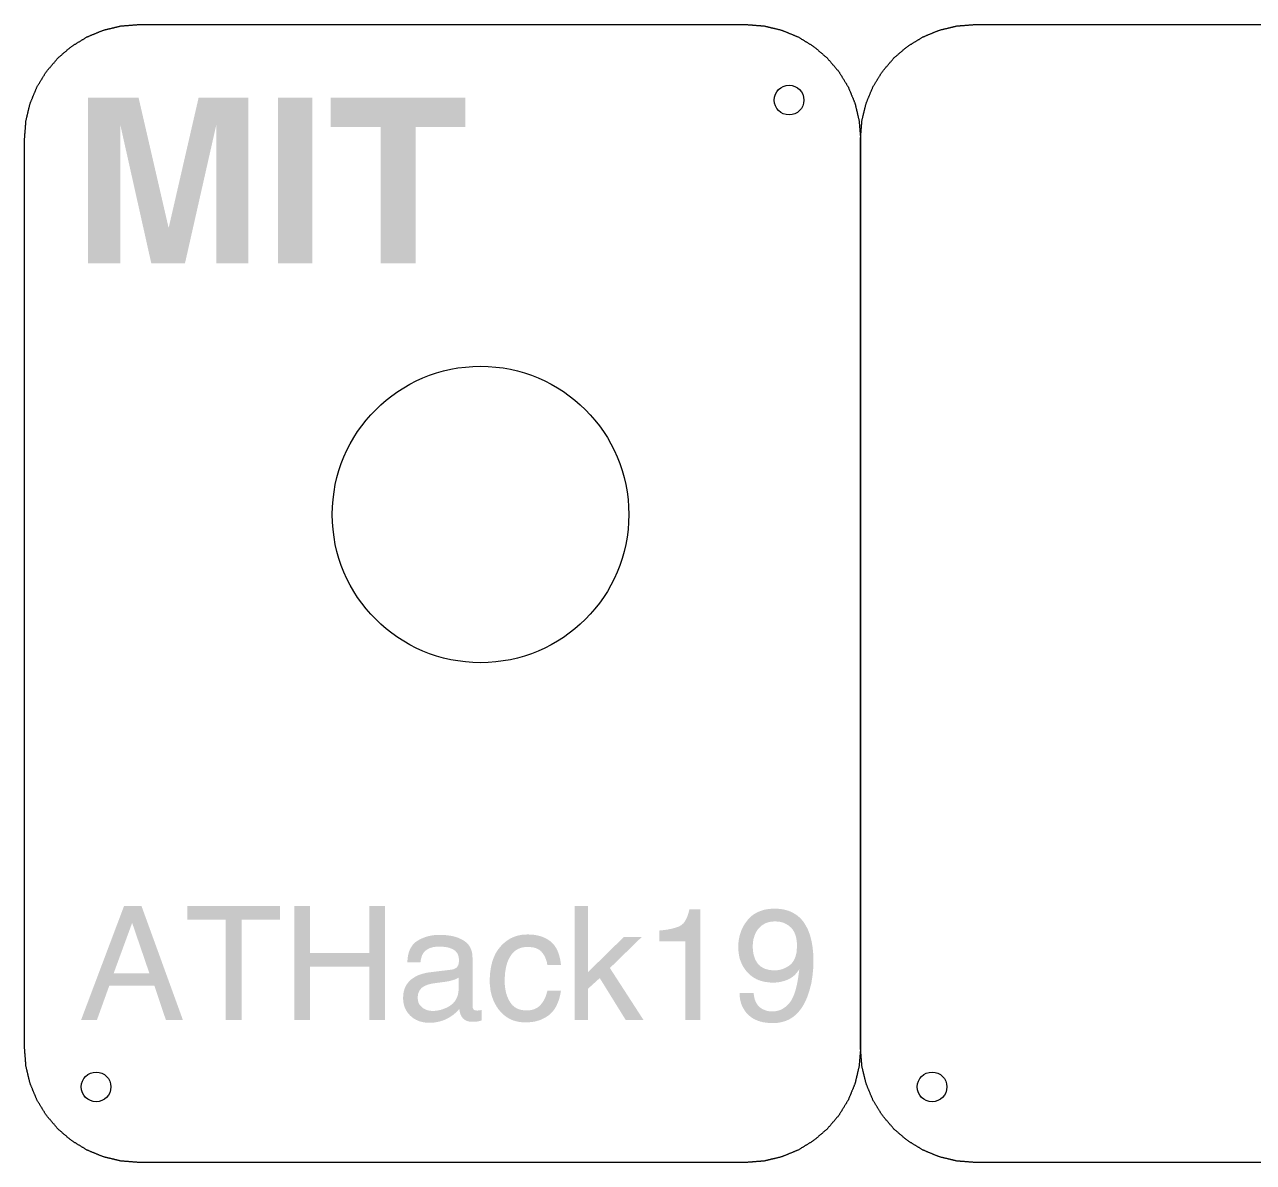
# Model space of a CAD drawing. Header units: millimetres. Extents: x 137 to 357, y -51 to 100.
# Drawn here: x 136.8 to 244.5, y 0 to 99.8 of the extents above; entities that cross this region are included whole.
import ezdxf

# ---------------------------------------------------------------- set-up
doc = ezdxf.new("R2010")
doc.units = ezdxf.units.MM
doc.header["$MEASUREMENT"] = 0
doc.layers.add('Cut', color=178, linetype='Continuous', true_color=0x000000)
doc.layers.add('Mark', color=1, linetype='Continuous', true_color=0xfb0207)

msp = doc.modelspace()

# ---------------------------------------------------------------- hatches: boundary and pattern name
at = {"layer": 'Mark', "extrusion": (0, 0, -1)}
for points in [[(-152.02, 93.4), (-156.39, 93.4), (-156.39, 78.85), (-153.56, 78.85), (-153.56, 88.69), (-153.57, 89.88), (-153.58, 91.06), (-150.82, 78.85), (-147.87, 78.85), (-145.14, 91.06), (-145.15, 89.88), (-145.16, 88.69), (-145.16, 78.85), (-142.32, 78.85), (-142.32, 93.4), (-146.75, 93.4), (-149.39, 81.96)], [(-162, 78.85), (-158.98, 78.85), (-158.98, 93.4), (-162, 93.4)], [(-175.4, 93.4), (-175.4, 90.82), (-171.05, 90.82), (-171.05, 78.85), (-167.99, 78.85), (-167.99, 90.82), (-163.61, 90.82), (-163.61, 93.4)]]:
    msp.add_hatch(color=256, dxfattribs=at).paths.add_polyline_path(points, flags=0)
at = {"layer": 'Mark'}
h = msp.add_hatch(color=256, dxfattribs=at)
h.paths.add_polyline_path([(145.48, 22.49), (141.71, 12.49), (143.1, 12.49), (144.18, 15.49), (148.14, 15.49), (149.15, 12.49), (150.64, 12.49), (147.01, 22.49)], flags=0)
h.paths.add_polyline_path([(147.7, 16.59), (146.19, 21.01), (144.57, 16.59)], flags=0)
for points in [[(159.15, 22.49), (151.03, 22.49), (151.03, 21.3), (154.4, 21.3), (154.4, 12.49), (155.78, 12.49), (155.78, 21.3), (159.15, 21.3)], [(160.42, 22.49), (160.42, 12.49), (161.79, 12.49), (161.79, 17.17), (166.99, 17.17), (166.99, 12.49), (168.36, 12.49), (168.36, 22.49), (166.99, 22.49), (166.99, 18.36), (161.79, 18.36), (161.79, 22.49)], [(184.99, 22.49), (184.99, 12.49), (186.16, 12.49), (186.16, 15.23), (187.19, 16.17), (189.47, 12.49), (191.03, 12.49), (188.08, 17.05), (190.88, 19.78), (189.31, 19.78), (186.16, 16.69), (186.16, 22.49)], [(192.42, 19.4), (194.71, 19.4), (194.71, 12.49), (196.02, 12.49), (196.02, 22.2), (195.06, 22.2), (195.02, 22.06), (194.99, 21.93), (194.95, 21.81), (194.91, 21.69), (194.89, 21.63), (194.87, 21.58), (194.85, 21.52), (194.82, 21.47), (194.8, 21.42), (194.78, 21.37), (194.75, 21.32), (194.73, 21.28), (194.71, 21.23), (194.68, 21.19), (194.65, 21.15), (194.63, 21.11), (194.6, 21.07), (194.57, 21.04), (194.55, 21), (194.52, 20.97), (194.49, 20.94), (194.47, 20.93), (194.46, 20.91), (194.44, 20.9), (194.43, 20.88), (194.41, 20.87), (194.4, 20.86), (194.38, 20.84), (194.37, 20.83), (194.35, 20.82), (194.34, 20.81), (194.32, 20.8), (194.3, 20.79), (194.29, 20.78), (194.27, 20.77), (194.24, 20.75), (194.2, 20.73), (194.17, 20.71), (194.13, 20.69), (194.09, 20.68), (194.05, 20.66), (194, 20.64), (193.96, 20.63), (193.87, 20.6), (193.77, 20.57), (193.66, 20.54), (193.55, 20.51), (193.43, 20.48), (193.3, 20.46), (193.17, 20.43), (193.03, 20.41), (192.74, 20.37), (192.42, 20.34)], [(180.86, 20), (180.77, 19.99), (180.68, 19.99), (180.59, 19.99), (180.5, 19.98), (180.42, 19.97), (180.33, 19.96), (180.25, 19.94), (180.17, 19.93), (180.08, 19.91), (180, 19.89), (179.92, 19.87), (179.84, 19.84), (179.77, 19.82), (179.69, 19.79), (179.61, 19.76), (179.54, 19.73), (179.47, 19.69), (179.39, 19.66), (179.32, 19.62), (179.25, 19.58), (179.18, 19.53), (179.11, 19.49), (179.04, 19.44), (178.98, 19.39), (178.91, 19.34), (178.85, 19.29), (178.78, 19.23), (178.72, 19.18), (178.66, 19.12), (178.6, 19.06), (178.54, 18.99), (178.48, 18.93), (178.42, 18.86), (178.37, 18.79), (178.31, 18.72), (178.26, 18.65), (178.21, 18.57), (178.16, 18.5), (178.12, 18.42), (178.07, 18.34), (178.03, 18.26), (177.99, 18.18), (177.95, 18.09), (177.91, 18.01), (177.88, 17.92), (177.84, 17.83), (177.81, 17.74), (177.78, 17.64), (177.75, 17.55), (177.73, 17.45), (177.7, 17.36), (177.68, 17.26), (177.66, 17.16), (177.64, 17.05), (177.62, 16.95), (177.61, 16.84), (177.59, 16.74), (177.58, 16.63), (177.56, 16.4), (177.55, 16.17), (177.55, 15.94), (177.55, 15.74), (177.55, 15.65), (177.56, 15.55), (177.57, 15.46), (177.58, 15.37), (177.59, 15.28), (177.6, 15.19), (177.61, 15.1), (177.63, 15.01), (177.65, 14.92), (177.67, 14.84), (177.69, 14.75), (177.71, 14.67), (177.73, 14.58), (177.76, 14.5), (177.79, 14.42), (177.82, 14.34), (177.85, 14.26), (177.88, 14.18), (177.91, 14.11), (177.95, 14.03), (177.99, 13.96), (178.03, 13.88), (178.07, 13.81), (178.11, 13.74), (178.15, 13.67), (178.2, 13.6), (178.25, 13.53), (178.29, 13.46), (178.35, 13.39), (178.4, 13.33), (178.45, 13.26), (178.51, 13.2), (178.56, 13.14), (178.62, 13.08), (178.68, 13.03), (178.74, 12.97), (178.8, 12.92), (178.86, 12.87), (178.92, 12.82), (178.99, 12.78), (179.05, 12.73), (179.12, 12.69), (179.18, 12.65), (179.25, 12.61), (179.32, 12.58), (179.39, 12.54), (179.47, 12.51), (179.54, 12.48), (179.61, 12.45), (179.69, 12.43), (179.76, 12.41), (179.84, 12.38), (179.92, 12.37), (180, 12.35), (180.08, 12.33), (180.16, 12.32), (180.25, 12.31), (180.33, 12.3), (180.42, 12.29), (180.5, 12.29), (180.59, 12.28), (180.68, 12.28), (180.84, 12.29), (180.91, 12.29), (180.99, 12.29), (181.06, 12.3), (181.14, 12.31), (181.21, 12.31), (181.29, 12.32), (181.36, 12.34), (181.43, 12.35), (181.5, 12.36), (181.57, 12.38), (181.64, 12.39), (181.7, 12.41), (181.77, 12.43), (181.84, 12.45), (181.9, 12.47), (181.97, 12.49), (182.03, 12.52), (182.09, 12.54), (182.15, 12.57), (182.21, 12.6), (182.27, 12.63), (182.33, 12.66), (182.39, 12.69), (182.45, 12.73), (182.5, 12.76), (182.56, 12.8), (182.61, 12.83), (182.66, 12.87), (182.72, 12.91), (182.77, 12.95), (182.82, 13), (182.87, 13.04), (182.92, 13.09), (182.96, 13.13), (183.01, 13.18), (183.05, 13.23), (183.1, 13.28), (183.14, 13.34), (183.18, 13.39), (183.22, 13.45), (183.26, 13.51), (183.29, 13.57), (183.33, 13.63), (183.37, 13.69), (183.4, 13.75), (183.43, 13.82), (183.46, 13.89), (183.49, 13.95), (183.52, 14.02), (183.55, 14.1), (183.58, 14.17), (183.6, 14.24), (183.63, 14.32), (183.65, 14.4), (183.67, 14.48), (183.69, 14.56), (183.71, 14.64), (183.73, 14.72), (183.76, 14.9), (183.79, 15.07), (182.6, 15.07), (182.58, 14.97), (182.55, 14.88), (182.52, 14.78), (182.5, 14.69), (182.46, 14.6), (182.43, 14.51), (182.4, 14.43), (182.36, 14.35), (182.34, 14.31), (182.32, 14.27), (182.3, 14.23), (182.28, 14.2), (182.26, 14.16), (182.23, 14.12), (182.21, 14.09), (182.19, 14.05), (182.16, 14.02), (182.14, 13.98), (182.11, 13.95), (182.09, 13.92), (182.06, 13.89), (182.04, 13.86), (182.01, 13.83), (181.98, 13.8), (181.95, 13.77), (181.92, 13.74), (181.9, 13.71), (181.87, 13.69), (181.83, 13.66), (181.8, 13.64), (181.77, 13.62), (181.74, 13.59), (181.71, 13.57), (181.67, 13.55), (181.64, 13.53), (181.6, 13.51), (181.57, 13.5), (181.53, 13.48), (181.49, 13.46), (181.46, 13.45), (181.42, 13.43), (181.38, 13.42), (181.34, 13.41), (181.3, 13.4), (181.26, 13.39), (181.22, 13.38), (181.18, 13.37), (181.13, 13.36), (181.09, 13.35), (181.05, 13.35), (181, 13.34), (180.96, 13.34), (180.91, 13.33), (180.87, 13.33), (180.82, 13.33), (180.77, 13.33), (180.71, 13.33), (180.65, 13.33), (180.59, 13.34), (180.53, 13.34), (180.48, 13.35), (180.42, 13.36), (180.36, 13.37), (180.31, 13.38), (180.26, 13.39), (180.2, 13.4), (180.15, 13.42), (180.1, 13.44), (180.05, 13.45), (180.01, 13.47), (179.96, 13.5), (179.91, 13.52), (179.87, 13.54), (179.85, 13.55), (179.82, 13.57), (179.8, 13.58), (179.78, 13.59), (179.76, 13.61), (179.74, 13.62), (179.72, 13.64), (179.7, 13.65), (179.68, 13.67), (179.66, 13.68), (179.64, 13.7), (179.62, 13.72), (179.58, 13.75), (179.54, 13.79), (179.51, 13.83), (179.47, 13.86), (179.44, 13.9), (179.41, 13.95), (179.38, 13.99), (179.35, 14.03), (179.32, 14.08), (179.29, 14.13), (179.26, 14.17), (179.23, 14.22), (179.21, 14.27), (179.18, 14.32), (179.16, 14.37), (179.14, 14.42), (179.11, 14.48), (179.09, 14.53), (179.07, 14.58), (179.05, 14.64), (179.03, 14.69), (179.02, 14.75), (179, 14.8), (178.98, 14.86), (178.97, 14.92), (178.94, 15.03), (178.92, 15.15), (178.9, 15.27), (178.88, 15.4), (178.87, 15.53), (178.86, 15.66), (178.86, 15.79), (178.85, 15.92), (178.86, 16.06), (178.86, 16.19), (178.87, 16.32), (178.87, 16.45), (178.89, 16.57), (178.9, 16.69), (178.92, 16.81), (178.94, 16.93), (178.96, 17.04), (178.98, 17.15), (179.01, 17.26), (179.04, 17.36), (179.07, 17.47), (179.1, 17.56), (179.14, 17.66), (179.18, 17.76), (179.21, 17.83), (179.25, 17.89), (179.28, 17.96), (179.32, 18.02), (179.35, 18.09), (179.39, 18.14), (179.43, 18.2), (179.47, 18.26), (179.5, 18.28), (179.52, 18.31), (179.54, 18.33), (179.56, 18.36), (179.58, 18.38), (179.61, 18.41), (179.63, 18.43), (179.65, 18.45), (179.68, 18.47), (179.7, 18.5), (179.72, 18.52), (179.75, 18.54), (179.77, 18.56), (179.8, 18.58), (179.83, 18.6), (179.85, 18.61), (179.88, 18.63), (179.9, 18.65), (179.93, 18.66), (179.96, 18.68), (179.99, 18.7), (180.01, 18.71), (180.04, 18.72), (180.07, 18.74), (180.1, 18.75), (180.13, 18.76), (180.16, 18.78), (180.19, 18.79), (180.22, 18.8), (180.25, 18.81), (180.28, 18.82), (180.31, 18.83), (180.34, 18.84), (180.37, 18.84), (180.41, 18.85), (180.44, 18.86), (180.47, 18.87), (180.51, 18.87), (180.54, 18.88), (180.57, 18.88), (180.64, 18.89), (180.71, 18.89), (180.78, 18.9), (180.86, 18.9), (180.96, 18.9), (181.01, 18.9), (181.06, 18.89), (181.11, 18.89), (181.16, 18.88), (181.21, 18.88), (181.25, 18.87), (181.3, 18.86), (181.35, 18.86), (181.39, 18.85), (181.43, 18.84), (181.47, 18.83), (181.52, 18.81), (181.56, 18.8), (181.6, 18.79), (181.63, 18.77), (181.67, 18.76), (181.71, 18.74), (181.74, 18.73), (181.78, 18.71), (181.81, 18.69), (181.85, 18.67), (181.88, 18.65), (181.91, 18.63), (181.94, 18.6), (181.97, 18.58), (182, 18.56), (182.02, 18.53), (182.05, 18.51), (182.08, 18.48), (182.1, 18.45), (182.12, 18.43), (182.15, 18.4), (182.17, 18.37), (182.19, 18.34), (182.22, 18.31), (182.24, 18.28), (182.26, 18.25), (182.28, 18.22), (182.3, 18.18), (182.32, 18.15), (182.33, 18.12), (182.35, 18.09), (182.37, 18.05), (182.39, 18.02), (182.4, 17.99), (182.42, 17.95), (182.43, 17.92), (182.45, 17.88), (182.48, 17.81), (182.5, 17.73), (182.53, 17.66), (182.55, 17.58), (182.57, 17.5), (182.58, 17.42), (182.6, 17.33), (183.79, 17.33), (183.77, 17.51), (183.74, 17.69), (183.73, 17.77), (183.71, 17.85), (183.69, 17.93), (183.67, 18.01), (183.65, 18.09), (183.63, 18.16), (183.61, 18.24), (183.59, 18.31), (183.56, 18.38), (183.53, 18.45), (183.51, 18.52), (183.48, 18.58), (183.45, 18.64), (183.42, 18.71), (183.39, 18.77), (183.35, 18.83), (183.32, 18.88), (183.28, 18.94), (183.25, 18.99), (183.21, 19.04), (183.17, 19.09), (183.13, 19.14), (183.09, 19.19), (183.04, 19.23), (183, 19.28), (182.95, 19.32), (182.91, 19.36), (182.86, 19.4), (182.81, 19.43), (182.76, 19.47), (182.71, 19.5), (182.66, 19.54), (182.61, 19.57), (182.55, 19.6), (182.5, 19.63), (182.44, 19.66), (182.39, 19.69), (182.33, 19.71), (182.27, 19.74), (182.22, 19.76), (182.16, 19.78), (182.1, 19.81), (182.03, 19.83), (181.97, 19.85), (181.91, 19.86), (181.85, 19.88), (181.78, 19.9), (181.71, 19.91), (181.65, 19.92), (181.58, 19.94), (181.51, 19.95), (181.44, 19.96), (181.37, 19.97), (181.3, 19.97), (181.16, 19.99), (181.01, 19.99)]]:
    msp.add_hatch(color=256, dxfattribs=at).paths.add_polyline_path(points, flags=0)
h = msp.add_hatch(color=256, dxfattribs=at)
h.paths.add_polyline_path([(200.69, 14.85), (199.45, 14.85), (199.45, 14.78), (199.46, 14.71), (199.46, 14.64), (199.46, 14.57), (199.47, 14.51), (199.48, 14.44), (199.49, 14.37), (199.5, 14.31), (199.51, 14.24), (199.53, 14.18), (199.54, 14.12), (199.56, 14.05), (199.58, 13.99), (199.59, 13.93), (199.62, 13.87), (199.64, 13.81), (199.66, 13.76), (199.69, 13.7), (199.71, 13.64), (199.74, 13.59), (199.77, 13.53), (199.8, 13.48), (199.84, 13.42), (199.87, 13.37), (199.91, 13.32), (199.94, 13.26), (199.98, 13.21), (200.02, 13.16), (200.06, 13.11), (200.1, 13.07), (200.15, 13.02), (200.19, 12.97), (200.24, 12.92), (200.29, 12.88), (200.34, 12.84), (200.39, 12.79), (200.44, 12.75), (200.5, 12.72), (200.55, 12.68), (200.61, 12.64), (200.67, 12.61), (200.73, 12.58), (200.79, 12.54), (200.85, 12.51), (200.91, 12.49), (200.98, 12.46), (201.04, 12.43), (201.11, 12.41), (201.18, 12.39), (201.25, 12.36), (201.32, 12.34), (201.39, 12.33), (201.46, 12.31), (201.54, 12.29), (201.62, 12.28), (201.69, 12.27), (201.77, 12.26), (201.85, 12.25), (201.94, 12.24), (202.02, 12.23), (202.1, 12.23), (202.19, 12.22), (202.37, 12.22), (202.5, 12.22), (202.56, 12.23), (202.63, 12.23), (202.69, 12.24), (202.76, 12.24), (202.82, 12.25), (202.88, 12.26), (202.94, 12.27), (203, 12.28), (203.06, 12.29), (203.12, 12.3), (203.18, 12.32), (203.24, 12.33), (203.3, 12.35), (203.35, 12.37), (203.41, 12.38), (203.47, 12.4), (203.52, 12.42), (203.58, 12.45), (203.63, 12.47), (203.68, 12.49), (203.74, 12.52), (203.79, 12.54), (203.84, 12.57), (203.89, 12.6), (203.94, 12.63), (203.99, 12.66), (204.04, 12.69), (204.09, 12.73), (204.14, 12.76), (204.19, 12.8), (204.23, 12.83), (204.28, 12.87), (204.33, 12.91), (204.37, 12.95), (204.42, 12.99), (204.46, 13.03), (204.5, 13.08), (204.55, 13.12), (204.59, 13.17), (204.63, 13.21), (204.67, 13.26), (204.71, 13.31), (204.75, 13.36), (204.79, 13.41), (204.83, 13.46), (204.87, 13.52), (204.94, 13.63), (205.01, 13.74), (205.08, 13.86), (205.15, 13.98), (205.21, 14.11), (205.27, 14.24), (205.33, 14.38), (205.39, 14.52), (205.45, 14.7), (205.51, 14.87), (205.57, 15.05), (205.62, 15.24), (205.67, 15.43), (205.72, 15.62), (205.76, 15.81), (205.79, 16.01), (205.82, 16.21), (205.85, 16.41), (205.87, 16.62), (205.89, 16.82), (205.91, 17.04), (205.92, 17.25), (205.92, 17.47), (205.93, 17.69), (205.92, 17.89), (205.92, 18.08), (205.91, 18.27), (205.9, 18.45), (205.88, 18.63), (205.86, 18.81), (205.84, 18.98), (205.81, 19.15), (205.78, 19.31), (205.75, 19.47), (205.71, 19.62), (205.67, 19.77), (205.63, 19.92), (205.58, 20.06), (205.53, 20.2), (205.48, 20.34), (205.43, 20.45), (205.37, 20.57), (205.31, 20.68), (205.25, 20.79), (205.19, 20.89), (205.16, 20.94), (205.13, 20.99), (205.09, 21.04), (205.06, 21.08), (205.03, 21.13), (204.99, 21.18), (204.95, 21.22), (204.92, 21.26), (204.88, 21.31), (204.84, 21.35), (204.8, 21.39), (204.76, 21.43), (204.72, 21.47), (204.68, 21.51), (204.64, 21.54), (204.6, 21.58), (204.56, 21.61), (204.52, 21.65), (204.47, 21.68), (204.43, 21.71), (204.38, 21.74), (204.34, 21.78), (204.29, 21.8), (204.24, 21.83), (204.2, 21.86), (204.15, 21.89), (204.1, 21.91), (204.05, 21.94), (204, 21.96), (203.95, 21.99), (203.9, 22.01), (203.85, 22.03), (203.79, 22.05), (203.74, 22.07), (203.69, 22.09), (203.63, 22.1), (203.58, 22.12), (203.52, 22.14), (203.46, 22.15), (203.41, 22.16), (203.35, 22.18), (203.29, 22.19), (203.17, 22.21), (203.05, 22.23), (202.92, 22.24), (202.8, 22.25), (202.67, 22.25), (202.54, 22.26), (202.44, 22.25), (202.34, 22.25), (202.25, 22.25), (202.15, 22.24), (202.06, 22.23), (201.97, 22.22), (201.88, 22.21), (201.8, 22.19), (201.71, 22.18), (201.62, 22.16), (201.54, 22.14), (201.46, 22.11), (201.38, 22.09), (201.3, 22.06), (201.22, 22.03), (201.15, 22), (201.08, 21.97), (201, 21.94), (200.93, 21.9), (200.86, 21.86), (200.8, 21.82), (200.73, 21.78), (200.66, 21.73), (200.6, 21.69), (200.54, 21.64), (200.48, 21.59), (200.42, 21.54), (200.36, 21.48), (200.31, 21.43), (200.25, 21.37), (200.2, 21.31), (200.15, 21.25), (200.1, 21.18), (200.05, 21.12), (200, 21.06), (199.96, 20.99), (199.91, 20.93), (199.87, 20.86), (199.83, 20.79), (199.79, 20.72), (199.76, 20.66), (199.72, 20.59), (199.69, 20.52), (199.65, 20.45), (199.62, 20.38), (199.59, 20.3), (199.57, 20.23), (199.54, 20.16), (199.52, 20.09), (199.49, 20.01), (199.47, 19.94), (199.45, 19.86), (199.43, 19.79), (199.42, 19.71), (199.4, 19.63), (199.39, 19.56), (199.38, 19.48), (199.37, 19.4), (199.36, 19.32), (199.35, 19.24), (199.34, 19.16), (199.34, 19.08), (199.34, 19), (199.34, 18.91), (199.34, 18.83), (199.34, 18.74), (199.34, 18.66), (199.35, 18.58), (199.36, 18.49), (199.37, 18.41), (199.38, 18.33), (199.39, 18.25), (199.4, 18.18), (199.42, 18.1), (199.43, 18.02), (199.45, 17.95), (199.47, 17.87), (199.49, 17.8), (199.52, 17.73), (199.54, 17.66), (199.57, 17.59), (199.6, 17.52), (199.63, 17.45), (199.66, 17.38), (199.69, 17.32), (199.72, 17.25), (199.76, 17.19), (199.8, 17.12), (199.84, 17.06), (199.88, 17), (199.92, 16.94), (199.97, 16.88), (200.01, 16.82), (200.06, 16.76), (200.11, 16.71), (200.16, 16.65), (200.21, 16.6), (200.26, 16.55), (200.32, 16.5), (200.37, 16.45), (200.43, 16.4), (200.49, 16.35), (200.54, 16.31), (200.6, 16.27), (200.67, 16.23), (200.73, 16.19), (200.79, 16.15), (200.86, 16.12), (200.92, 16.08), (200.99, 16.05), (201.06, 16.02), (201.12, 15.99), (201.2, 15.97), (201.27, 15.94), (201.34, 15.92), (201.41, 15.9), (201.49, 15.88), (201.56, 15.86), (201.64, 15.84), (201.72, 15.83), (201.8, 15.82), (201.88, 15.81), (201.96, 15.8), (202.04, 15.79), (202.13, 15.78), (202.21, 15.78), (202.3, 15.78), (202.39, 15.77), (202.47, 15.78), (202.56, 15.78), (202.64, 15.78), (202.73, 15.79), (202.81, 15.8), (202.89, 15.81), (202.98, 15.82), (203.06, 15.84), (203.14, 15.86), (203.22, 15.88), (203.3, 15.9), (203.38, 15.92), (203.45, 15.95), (203.53, 15.98), (203.61, 16), (203.68, 16.04), (203.72, 16.05), (203.76, 16.07), (203.79, 16.09), (203.83, 16.11), (203.87, 16.13), (203.9, 16.15), (203.94, 16.17), (203.97, 16.19), (204.01, 16.21), (204.04, 16.24), (204.07, 16.26), (204.11, 16.29), (204.14, 16.31), (204.17, 16.34), (204.21, 16.37), (204.24, 16.39), (204.27, 16.42), (204.3, 16.45), (204.33, 16.48), (204.36, 16.51), (204.39, 16.55), (204.42, 16.58), (204.45, 16.61), (204.48, 16.65), (204.53, 16.72), (204.59, 16.79), (204.64, 16.87), (204.69, 16.95), (204.62, 16.41), (204.58, 16.16), (204.54, 15.92), (204.5, 15.69), (204.45, 15.48), (204.4, 15.27), (204.35, 15.08), (204.29, 14.9), (204.26, 14.82), (204.23, 14.73), (204.2, 14.66), (204.17, 14.58), (204.14, 14.51), (204.1, 14.43), (204.07, 14.37), (204.04, 14.3), (204, 14.24), (203.97, 14.18), (203.93, 14.12), (203.91, 14.1), (203.89, 14.07), (203.87, 14.05), (203.85, 14.02), (203.84, 14), (203.82, 13.97), (203.78, 13.93), (203.74, 13.89), (203.7, 13.84), (203.66, 13.8), (203.62, 13.76), (203.57, 13.73), (203.53, 13.69), (203.49, 13.65), (203.45, 13.62), (203.4, 13.59), (203.36, 13.56), (203.32, 13.53), (203.27, 13.5), (203.22, 13.47), (203.18, 13.45), (203.13, 13.43), (203.09, 13.4), (203.04, 13.38), (202.99, 13.36), (202.94, 13.35), (202.89, 13.33), (202.84, 13.31), (202.79, 13.3), (202.74, 13.29), (202.69, 13.28), (202.64, 13.27), (202.59, 13.26), (202.53, 13.25), (202.48, 13.25), (202.43, 13.25), (202.37, 13.24), (202.32, 13.24), (202.26, 13.24), (202.2, 13.25), (202.15, 13.25), (202.09, 13.26), (202.03, 13.26), (201.98, 13.27), (201.93, 13.28), (201.87, 13.29), (201.82, 13.31), (201.77, 13.32), (201.72, 13.34), (201.67, 13.36), (201.62, 13.38), (201.57, 13.4), (201.52, 13.42), (201.47, 13.45), (201.43, 13.47), (201.39, 13.5), (201.34, 13.52), (201.32, 13.54), (201.3, 13.55), (201.28, 13.57), (201.26, 13.58), (201.24, 13.6), (201.23, 13.61), (201.21, 13.63), (201.19, 13.65), (201.17, 13.66), (201.15, 13.68), (201.14, 13.7), (201.12, 13.71), (201.1, 13.73), (201.09, 13.75), (201.07, 13.77), (201.05, 13.79), (201.04, 13.81), (201.02, 13.83), (201.01, 13.85), (200.99, 13.87), (200.98, 13.89), (200.97, 13.91), (200.95, 13.93), (200.94, 13.95), (200.93, 13.97), (200.91, 13.99), (200.89, 14.04), (200.87, 14.08), (200.85, 14.13), (200.83, 14.18), (200.81, 14.23), (200.79, 14.28), (200.78, 14.33), (200.76, 14.38), (200.75, 14.44), (200.74, 14.49), (200.73, 14.55), (200.72, 14.61), (200.71, 14.66), (200.7, 14.72), (200.7, 14.79)], flags=0)
h.paths.add_polyline_path([(202.55, 16.85), (202.6, 16.85), (202.64, 16.85), (202.69, 16.85), (202.73, 16.86), (202.77, 16.86), (202.82, 16.87), (202.86, 16.87), (202.91, 16.88), (202.95, 16.89), (202.99, 16.9), (203.04, 16.91), (203.08, 16.92), (203.12, 16.93), (203.16, 16.94), (203.21, 16.96), (203.25, 16.97), (203.29, 16.99), (203.33, 17), (203.37, 17.02), (203.41, 17.04), (203.45, 17.06), (203.49, 17.08), (203.53, 17.1), (203.57, 17.12), (203.61, 17.14), (203.65, 17.17), (203.69, 17.19), (203.73, 17.22), (203.77, 17.24), (203.81, 17.27), (203.84, 17.3), (203.88, 17.33), (203.9, 17.35), (203.92, 17.36), (203.94, 17.38), (203.95, 17.39), (203.97, 17.41), (203.99, 17.43), (204.01, 17.44), (204.02, 17.46), (204.04, 17.48), (204.05, 17.5), (204.07, 17.52), (204.09, 17.54), (204.1, 17.55), (204.12, 17.57), (204.13, 17.59), (204.14, 17.61), (204.16, 17.64), (204.17, 17.66), (204.2, 17.7), (204.22, 17.74), (204.25, 17.79), (204.27, 17.84), (204.29, 17.89), (204.31, 17.94), (204.33, 17.99), (204.35, 18.04), (204.37, 18.1), (204.38, 18.15), (204.4, 18.21), (204.41, 18.27), (204.42, 18.33), (204.44, 18.39), (204.45, 18.45), (204.45, 18.52), (204.46, 18.58), (204.47, 18.65), (204.47, 18.72), (204.48, 18.79), (204.48, 18.86), (204.48, 19.01), (204.48, 19.14), (204.48, 19.27), (204.47, 19.33), (204.46, 19.39), (204.46, 19.45), (204.45, 19.51), (204.44, 19.57), (204.43, 19.63), (204.42, 19.68), (204.41, 19.74), (204.39, 19.79), (204.38, 19.84), (204.36, 19.9), (204.35, 19.95), (204.33, 20), (204.31, 20.04), (204.29, 20.09), (204.27, 20.14), (204.25, 20.18), (204.23, 20.23), (204.2, 20.27), (204.18, 20.31), (204.15, 20.35), (204.13, 20.39), (204.1, 20.43), (204.07, 20.47), (204.04, 20.51), (204.01, 20.54), (203.98, 20.58), (203.94, 20.61), (203.91, 20.64), (203.87, 20.68), (203.84, 20.71), (203.8, 20.73), (203.77, 20.76), (203.73, 20.79), (203.69, 20.82), (203.65, 20.84), (203.61, 20.87), (203.58, 20.89), (203.54, 20.91), (203.49, 20.93), (203.45, 20.95), (203.41, 20.97), (203.37, 20.99), (203.33, 21.01), (203.28, 21.02), (203.24, 21.04), (203.2, 21.05), (203.15, 21.06), (203.1, 21.08), (203.06, 21.09), (203.01, 21.1), (202.96, 21.11), (202.92, 21.11), (202.87, 21.12), (202.82, 21.13), (202.77, 21.13), (202.72, 21.13), (202.67, 21.14), (202.62, 21.14), (202.56, 21.14), (202.51, 21.14), (202.45, 21.14), (202.4, 21.13), (202.34, 21.13), (202.29, 21.12), (202.24, 21.12), (202.19, 21.11), (202.14, 21.1), (202.09, 21.09), (202.04, 21.08), (201.99, 21.07), (201.94, 21.05), (201.89, 21.04), (201.85, 21.02), (201.8, 21.01), (201.76, 20.99), (201.71, 20.97), (201.67, 20.95), (201.63, 20.93), (201.59, 20.9), (201.54, 20.88), (201.5, 20.85), (201.46, 20.83), (201.42, 20.8), (201.39, 20.77), (201.35, 20.74), (201.31, 20.71), (201.28, 20.68), (201.24, 20.64), (201.21, 20.61), (201.17, 20.57), (201.14, 20.54), (201.11, 20.5), (201.07, 20.46), (201.04, 20.42), (201.01, 20.38), (200.99, 20.34), (200.96, 20.3), (200.93, 20.25), (200.91, 20.21), (200.88, 20.17), (200.86, 20.12), (200.84, 20.07), (200.82, 20.03), (200.8, 19.98), (200.78, 19.93), (200.76, 19.88), (200.74, 19.83), (200.73, 19.78), (200.71, 19.73), (200.7, 19.68), (200.68, 19.63), (200.67, 19.57), (200.66, 19.52), (200.65, 19.46), (200.64, 19.4), (200.64, 19.35), (200.63, 19.29), (200.62, 19.23), (200.62, 19.17), (200.61, 19.11), (200.61, 19.05), (200.61, 18.93), (200.61, 18.81), (200.62, 18.69), (200.63, 18.58), (200.63, 18.53), (200.64, 18.47), (200.65, 18.42), (200.66, 18.37), (200.66, 18.32), (200.68, 18.27), (200.69, 18.22), (200.7, 18.17), (200.71, 18.12), (200.73, 18.07), (200.74, 18.02), (200.76, 17.98), (200.77, 17.93), (200.79, 17.89), (200.81, 17.84), (200.83, 17.8), (200.85, 17.76), (200.87, 17.72), (200.89, 17.68), (200.92, 17.64), (200.94, 17.6), (200.96, 17.56), (200.99, 17.52), (201.02, 17.48), (201.04, 17.45), (201.07, 17.41), (201.1, 17.38), (201.13, 17.34), (201.16, 17.31), (201.2, 17.28), (201.23, 17.25), (201.27, 17.22), (201.3, 17.19), (201.34, 17.17), (201.38, 17.14), (201.42, 17.12), (201.46, 17.09), (201.5, 17.07), (201.54, 17.05), (201.58, 17.03), (201.63, 17.01), (201.67, 16.99), (201.72, 16.97), (201.77, 16.96), (201.82, 16.94), (201.87, 16.93), (201.92, 16.92), (201.97, 16.91), (202.02, 16.89), (202.08, 16.89), (202.13, 16.88), (202.19, 16.87), (202.25, 16.86), (202.31, 16.86), (202.36, 16.86), (202.43, 16.85), (202.49, 16.85)], flags=0)
h = msp.add_hatch(color=256, dxfattribs=at)
h.paths.add_polyline_path([(174.2, 16.91), (172.24, 16.67), (172.12, 16.65), (171.99, 16.63), (171.87, 16.6), (171.75, 16.57), (171.64, 16.54), (171.58, 16.53), (171.53, 16.51), (171.47, 16.49), (171.42, 16.47), (171.37, 16.45), (171.31, 16.43), (171.26, 16.41), (171.21, 16.39), (171.16, 16.36), (171.11, 16.34), (171.06, 16.31), (171.02, 16.29), (170.97, 16.26), (170.92, 16.23), (170.88, 16.2), (170.83, 16.17), (170.79, 16.14), (170.75, 16.11), (170.71, 16.08), (170.66, 16.05), (170.62, 16.01), (170.58, 15.98), (170.54, 15.94), (170.51, 15.91), (170.47, 15.87), (170.43, 15.83), (170.4, 15.79), (170.37, 15.75), (170.34, 15.71), (170.31, 15.67), (170.28, 15.63), (170.25, 15.59), (170.22, 15.54), (170.2, 15.5), (170.17, 15.45), (170.15, 15.4), (170.13, 15.36), (170.11, 15.31), (170.09, 15.26), (170.07, 15.21), (170.05, 15.16), (170.04, 15.1), (170.02, 15.05), (170.01, 15), (170, 14.94), (169.99, 14.89), (169.98, 14.83), (169.97, 14.77), (169.97, 14.71), (169.96, 14.65), (169.96, 14.59), (169.95, 14.53), (169.95, 14.47), (169.95, 14.41), (169.95, 14.35), (169.95, 14.29), (169.96, 14.24), (169.96, 14.18), (169.97, 14.12), (169.97, 14.07), (169.98, 14.02), (169.99, 13.96), (170, 13.91), (170.01, 13.86), (170.03, 13.81), (170.04, 13.76), (170.06, 13.71), (170.07, 13.66), (170.09, 13.61), (170.11, 13.56), (170.13, 13.51), (170.15, 13.46), (170.18, 13.42), (170.2, 13.37), (170.23, 13.32), (170.25, 13.28), (170.28, 13.24), (170.31, 13.19), (170.34, 13.15), (170.37, 13.11), (170.41, 13.06), (170.44, 13.02), (170.48, 12.98), (170.52, 12.94), (170.55, 12.9), (170.59, 12.86), (170.63, 12.83), (170.67, 12.79), (170.72, 12.75), (170.76, 12.72), (170.8, 12.69), (170.85, 12.66), (170.89, 12.62), (170.94, 12.59), (170.98, 12.57), (171.03, 12.54), (171.08, 12.51), (171.13, 12.49), (171.18, 12.47), (171.23, 12.44), (171.28, 12.42), (171.33, 12.4), (171.38, 12.38), (171.43, 12.37), (171.49, 12.35), (171.54, 12.34), (171.6, 12.32), (171.65, 12.31), (171.71, 12.3), (171.77, 12.29), (171.82, 12.28), (171.88, 12.27), (171.94, 12.26), (172, 12.26), (172.06, 12.25), (172.13, 12.25), (172.19, 12.25), (172.25, 12.25), (172.36, 12.25), (172.46, 12.25), (172.56, 12.26), (172.66, 12.27), (172.76, 12.28), (172.86, 12.3), (172.96, 12.32), (173.06, 12.34), (173.16, 12.36), (173.25, 12.39), (173.34, 12.42), (173.44, 12.45), (173.53, 12.49), (173.62, 12.52), (173.71, 12.57), (173.8, 12.61), (173.88, 12.65), (173.97, 12.7), (174.05, 12.75), (174.13, 12.8), (174.2, 12.85), (174.28, 12.9), (174.35, 12.95), (174.42, 13), (174.48, 13.06), (174.54, 13.11), (174.61, 13.17), (174.66, 13.22), (174.72, 13.28), (174.77, 13.34), (174.82, 13.4), (174.87, 13.46), (174.89, 13.35), (174.9, 13.3), (174.91, 13.25), (174.92, 13.21), (174.93, 13.16), (174.94, 13.12), (174.95, 13.07), (174.97, 13.03), (174.98, 12.99), (175, 12.95), (175.01, 12.92), (175.03, 12.88), (175.05, 12.85), (175.06, 12.83), (175.06, 12.82), (175.07, 12.8), (175.08, 12.79), (175.1, 12.76), (175.12, 12.73), (175.14, 12.71), (175.16, 12.68), (175.18, 12.66), (175.2, 12.63), (175.22, 12.61), (175.24, 12.6), (175.25, 12.59), (175.26, 12.58), (175.27, 12.57), (175.28, 12.56), (175.3, 12.55), (175.31, 12.54), (175.32, 12.53), (175.33, 12.52), (175.35, 12.51), (175.36, 12.5), (175.37, 12.5), (175.39, 12.49), (175.4, 12.48), (175.43, 12.46), (175.46, 12.45), (175.48, 12.44), (175.51, 12.42), (175.54, 12.41), (175.58, 12.4), (175.61, 12.39), (175.64, 12.38), (175.67, 12.37), (175.71, 12.37), (175.74, 12.36), (175.78, 12.35), (175.81, 12.35), (175.85, 12.34), (175.89, 12.34), (175.92, 12.34), (175.96, 12.34), (176, 12.34), (176.12, 12.34), (176.23, 12.34), (176.28, 12.34), (176.33, 12.35), (176.37, 12.35), (176.41, 12.36), (176.45, 12.36), (176.49, 12.37), (176.54, 12.38), (176.59, 12.39), (176.71, 12.42), (176.85, 12.46), (176.85, 13.36), (176.79, 13.36), (176.73, 13.35), (176.68, 13.34), (176.63, 13.33), (176.58, 13.33), (176.53, 13.33), (176.49, 13.32), (176.44, 13.32), (176.41, 13.32), (176.38, 13.33), (176.37, 13.33), (176.36, 13.33), (176.34, 13.33), (176.33, 13.33), (176.32, 13.33), (176.3, 13.34), (176.29, 13.34), (176.28, 13.34), (176.27, 13.34), (176.26, 13.35), (176.25, 13.35), (176.24, 13.35), (176.23, 13.36), (176.22, 13.36), (176.21, 13.36), (176.2, 13.37), (176.19, 13.37), (176.19, 13.37), (176.18, 13.38), (176.18, 13.38), (176.18, 13.38), (176.17, 13.38), (176.17, 13.39), (176.16, 13.39), (176.16, 13.39), (176.16, 13.39), (176.15, 13.4), (176.15, 13.4), (176.15, 13.4), (176.14, 13.41), (176.14, 13.41), (176.14, 13.41), (176.13, 13.42), (176.13, 13.42), (176.13, 13.42), (176.12, 13.43), (176.12, 13.43), (176.12, 13.43), (176.12, 13.44), (176.11, 13.44), (176.11, 13.45), (176.1, 13.45), (176.1, 13.46), (176.1, 13.47), (176.09, 13.48), (176.09, 13.49), (176.08, 13.49), (176.08, 13.5), (176.08, 13.51), (176.07, 13.52), (176.07, 13.53), (176.07, 13.54), (176.06, 13.55), (176.06, 13.56), (176.06, 13.56), (176.06, 13.57), (176.05, 13.58), (176.05, 13.59), (176.05, 13.6), (176.05, 13.61), (176.04, 13.63), (176.04, 13.66), (176.04, 13.68), (176.04, 13.7), (176.04, 13.72), (176.04, 13.75), (176.04, 17.95), (176.03, 18.01), (176.03, 18.07), (176.03, 18.14), (176.02, 18.2), (176.02, 18.26), (176.01, 18.32), (176, 18.37), (175.99, 18.43), (175.97, 18.49), (175.96, 18.54), (175.94, 18.59), (175.92, 18.65), (175.9, 18.7), (175.88, 18.75), (175.86, 18.8), (175.84, 18.84), (175.82, 18.87), (175.81, 18.89), (175.8, 18.92), (175.78, 18.94), (175.77, 18.96), (175.75, 18.98), (175.74, 19.01), (175.72, 19.03), (175.71, 19.05), (175.69, 19.07), (175.68, 19.09), (175.66, 19.11), (175.62, 19.15), (175.59, 19.19), (175.55, 19.23), (175.51, 19.27), (175.47, 19.3), (175.43, 19.34), (175.38, 19.37), (175.34, 19.41), (175.29, 19.44), (175.24, 19.47), (175.19, 19.5), (175.14, 19.53), (175.08, 19.56), (175.03, 19.59), (174.98, 19.61), (174.92, 19.64), (174.86, 19.66), (174.81, 19.69), (174.75, 19.71), (174.69, 19.73), (174.63, 19.75), (174.57, 19.77), (174.51, 19.79), (174.44, 19.81), (174.38, 19.82), (174.31, 19.84), (174.18, 19.87), (174.05, 19.89), (173.91, 19.91), (173.76, 19.93), (173.61, 19.94), (173.46, 19.95), (173.31, 19.96), (173.15, 19.96), (173.01, 19.96), (172.88, 19.95), (172.74, 19.94), (172.61, 19.93), (172.48, 19.91), (172.35, 19.89), (172.29, 19.87), (172.23, 19.86), (172.17, 19.85), (172.11, 19.83), (172.05, 19.81), (171.99, 19.79), (171.93, 19.78), (171.87, 19.76), (171.81, 19.73), (171.75, 19.71), (171.69, 19.69), (171.64, 19.66), (171.58, 19.64), (171.52, 19.61), (171.47, 19.59), (171.41, 19.56), (171.36, 19.53), (171.31, 19.5), (171.25, 19.47), (171.2, 19.43), (171.17, 19.42), (171.15, 19.4), (171.12, 19.38), (171.1, 19.36), (171.07, 19.35), (171.05, 19.33), (171.02, 19.31), (171, 19.29), (170.98, 19.27), (170.96, 19.25), (170.93, 19.23), (170.91, 19.21), (170.89, 19.19), (170.87, 19.16), (170.85, 19.14), (170.83, 19.12), (170.81, 19.1), (170.79, 19.07), (170.77, 19.05), (170.75, 19.02), (170.73, 19), (170.72, 18.97), (170.7, 18.95), (170.68, 18.92), (170.67, 18.9), (170.65, 18.87), (170.62, 18.81), (170.59, 18.76), (170.56, 18.7), (170.53, 18.64), (170.51, 18.58), (170.48, 18.52), (170.46, 18.45), (170.44, 18.39), (170.42, 18.32), (170.41, 18.25), (170.39, 18.18), (170.38, 18.11), (170.37, 18.03), (170.35, 17.96), (170.35, 17.88), (170.34, 17.8), (170.33, 17.72), (170.33, 17.64), (170.32, 17.56), (171.47, 17.56), (171.48, 17.63), (171.49, 17.7), (171.5, 17.76), (171.51, 17.82), (171.53, 17.88), (171.54, 17.94), (171.56, 18), (171.58, 18.05), (171.59, 18.11), (171.6, 18.13), (171.61, 18.16), (171.62, 18.18), (171.64, 18.2), (171.65, 18.23), (171.66, 18.25), (171.67, 18.27), (171.68, 18.29), (171.69, 18.31), (171.71, 18.33), (171.72, 18.35), (171.73, 18.37), (171.75, 18.39), (171.76, 18.41), (171.79, 18.44), (171.8, 18.46), (171.81, 18.47), (171.83, 18.49), (171.84, 18.5), (171.86, 18.52), (171.87, 18.53), (171.88, 18.54), (171.9, 18.56), (171.92, 18.57), (171.93, 18.58), (171.95, 18.6), (171.96, 18.61), (171.98, 18.62), (172, 18.64), (172.03, 18.66), (172.07, 18.68), (172.1, 18.7), (172.14, 18.72), (172.18, 18.74), (172.22, 18.76), (172.26, 18.78), (172.3, 18.8), (172.34, 18.81), (172.39, 18.83), (172.43, 18.84), (172.48, 18.85), (172.53, 18.87), (172.58, 18.88), (172.63, 18.89), (172.68, 18.89), (172.73, 18.9), (172.78, 18.91), (172.84, 18.91), (172.89, 18.92), (172.95, 18.92), (173, 18.92), (173.06, 18.93), (173.12, 18.93), (173.22, 18.93), (173.32, 18.92), (173.42, 18.92), (173.51, 18.91), (173.6, 18.9), (173.69, 18.89), (173.78, 18.87), (173.86, 18.86), (173.9, 18.85), (173.93, 18.84), (173.97, 18.83), (174.01, 18.82), (174.05, 18.8), (174.08, 18.79), (174.12, 18.78), (174.15, 18.77), (174.18, 18.75), (174.22, 18.74), (174.25, 18.73), (174.28, 18.71), (174.31, 18.69), (174.34, 18.68), (174.37, 18.66), (174.4, 18.64), (174.43, 18.63), (174.45, 18.61), (174.48, 18.59), (174.5, 18.57), (174.53, 18.55), (174.55, 18.53), (174.57, 18.5), (174.58, 18.49), (174.59, 18.48), (174.6, 18.47), (174.61, 18.46), (174.62, 18.45), (174.63, 18.43), (174.64, 18.42), (174.65, 18.41), (174.66, 18.4), (174.67, 18.38), (174.68, 18.37), (174.69, 18.36), (174.7, 18.34), (174.7, 18.33), (174.72, 18.3), (174.73, 18.28), (174.75, 18.25), (174.76, 18.22), (174.77, 18.19), (174.78, 18.16), (174.79, 18.13), (174.8, 18.09), (174.81, 18.06), (174.82, 18.03), (174.82, 17.99), (174.83, 17.96), (174.83, 17.92), (174.84, 17.89), (174.84, 17.85), (174.84, 17.81), (174.84, 17.77), (174.84, 17.74), (174.84, 17.7), (174.84, 17.66), (174.84, 17.63), (174.84, 17.59), (174.84, 17.56), (174.83, 17.53), (174.83, 17.49), (174.82, 17.46), (174.82, 17.44), (174.81, 17.41), (174.81, 17.38), (174.8, 17.36), (174.79, 17.34), (174.79, 17.33), (174.79, 17.32), (174.78, 17.31), (174.78, 17.3), (174.77, 17.29), (174.77, 17.28), (174.76, 17.27), (174.75, 17.25), (174.74, 17.23), (174.74, 17.22), (174.73, 17.21), (174.73, 17.2), (174.72, 17.19), (174.72, 17.19), (174.71, 17.18), (174.71, 17.17), (174.7, 17.16), (174.69, 17.15), (174.69, 17.15), (174.68, 17.14), (174.67, 17.13), (174.67, 17.12), (174.66, 17.12), (174.65, 17.11), (174.65, 17.1), (174.64, 17.1), (174.63, 17.09), (174.62, 17.08), (174.62, 17.08), (174.61, 17.07), (174.6, 17.06), (174.58, 17.05), (174.57, 17.04), (174.55, 17.03), (174.53, 17.02), (174.51, 17.01), (174.49, 17), (174.47, 16.99), (174.45, 16.98), (174.43, 16.97), (174.41, 16.96), (174.39, 16.95), (174.37, 16.95), (174.35, 16.94), (174.32, 16.93), (174.3, 16.93), (174.27, 16.92), (174.25, 16.92), (174.22, 16.92)], flags=0)
h.paths.add_polyline_path([(171.23, 14.43), (171.23, 14.4), (171.23, 14.37), (171.23, 14.34), (171.24, 14.3), (171.24, 14.27), (171.24, 14.24), (171.25, 14.21), (171.25, 14.18), (171.26, 14.15), (171.27, 14.12), (171.28, 14.1), (171.28, 14.07), (171.29, 14.04), (171.3, 14.01), (171.31, 13.99), (171.33, 13.96), (171.34, 13.93), (171.35, 13.91), (171.37, 13.88), (171.38, 13.86), (171.4, 13.83), (171.41, 13.81), (171.43, 13.79), (171.45, 13.76), (171.47, 13.74), (171.49, 13.72), (171.51, 13.7), (171.53, 13.68), (171.55, 13.66), (171.57, 13.64), (171.59, 13.62), (171.62, 13.6), (171.64, 13.58), (171.67, 13.56), (171.69, 13.54), (171.72, 13.52), (171.74, 13.51), (171.77, 13.49), (171.79, 13.48), (171.82, 13.46), (171.85, 13.45), (171.87, 13.43), (171.9, 13.42), (171.93, 13.41), (171.96, 13.4), (171.98, 13.39), (172.01, 13.38), (172.04, 13.37), (172.07, 13.36), (172.1, 13.35), (172.13, 13.34), (172.16, 13.33), (172.19, 13.33), (172.22, 13.32), (172.25, 13.31), (172.28, 13.31), (172.31, 13.3), (172.34, 13.3), (172.37, 13.3), (172.41, 13.29), (172.44, 13.29), (172.47, 13.29), (172.5, 13.29), (172.54, 13.29), (172.62, 13.29), (172.7, 13.29), (172.78, 13.3), (172.86, 13.31), (172.94, 13.32), (173.02, 13.33), (173.09, 13.35), (173.17, 13.36), (173.25, 13.38), (173.33, 13.41), (173.41, 13.43), (173.48, 13.46), (173.56, 13.49), (173.64, 13.52), (173.71, 13.55), (173.79, 13.59), (173.85, 13.62), (173.91, 13.65), (173.97, 13.69), (174.03, 13.72), (174.08, 13.76), (174.14, 13.8), (174.19, 13.84), (174.21, 13.86), (174.24, 13.88), (174.26, 13.9), (174.28, 13.92), (174.31, 13.94), (174.33, 13.96), (174.35, 13.98), (174.37, 14.01), (174.39, 14.03), (174.41, 14.05), (174.43, 14.07), (174.45, 14.1), (174.47, 14.12), (174.49, 14.15), (174.5, 14.17), (174.52, 14.19), (174.54, 14.22), (174.55, 14.24), (174.57, 14.27), (174.59, 14.3), (174.6, 14.32), (174.61, 14.35), (174.63, 14.38), (174.64, 14.4), (174.65, 14.43), (174.67, 14.46), (174.68, 14.49), (174.69, 14.51), (174.7, 14.54), (174.71, 14.57), (174.72, 14.6), (174.73, 14.63), (174.74, 14.66), (174.75, 14.69), (174.75, 14.72), (174.76, 14.75), (174.77, 14.81), (174.79, 14.88), (174.79, 14.94), (174.8, 15.01), (174.81, 15.08), (174.81, 15.15), (174.81, 15.22), (174.81, 16.2), (174.78, 16.19), (174.75, 16.17), (174.72, 16.15), (174.69, 16.14), (174.66, 16.12), (174.62, 16.1), (174.59, 16.09), (174.55, 16.07), (174.52, 16.06), (174.48, 16.04), (174.4, 16.02), (174.32, 15.99), (174.23, 15.97), (174.06, 15.92), (173.97, 15.9), (173.88, 15.88), (173.79, 15.87), (173.71, 15.85), (173.62, 15.84), (173.54, 15.83), (172.8, 15.73), (172.63, 15.71), (172.48, 15.68), (172.41, 15.67), (172.34, 15.65), (172.28, 15.64), (172.21, 15.62), (172.15, 15.6), (172.09, 15.58), (172.04, 15.56), (171.98, 15.54), (171.93, 15.52), (171.88, 15.5), (171.86, 15.49), (171.84, 15.48), (171.82, 15.47), (171.79, 15.45), (171.76, 15.43), (171.73, 15.41), (171.69, 15.39), (171.66, 15.37), (171.63, 15.35), (171.6, 15.32), (171.57, 15.3), (171.55, 15.27), (171.53, 15.26), (171.52, 15.24), (171.51, 15.23), (171.5, 15.22), (171.48, 15.2), (171.47, 15.19), (171.46, 15.18), (171.45, 15.16), (171.44, 15.15), (171.43, 15.13), (171.42, 15.12), (171.41, 15.1), (171.4, 15.09), (171.39, 15.07), (171.38, 15.06), (171.37, 15.04), (171.36, 15.02), (171.35, 15.01), (171.35, 14.99), (171.34, 14.97), (171.33, 14.96), (171.32, 14.94), (171.32, 14.92), (171.31, 14.91), (171.3, 14.87), (171.28, 14.83), (171.27, 14.8), (171.26, 14.76), (171.26, 14.72), (171.25, 14.68), (171.24, 14.64), (171.24, 14.6), (171.23, 14.56), (171.23, 14.52), (171.23, 14.48)], flags=0)

# ---------------------------------------------------------------- linework, layer by layer
at = {"layer": 'Cut'}
for centre, radius in [((203.79, 93.18), 1.3), ((176.74, 56.83), 13), ((143.03, 6.62), 1.3), ((216.33, 6.62), 1.3)]:
    msp.add_circle(centre, radius, dxfattribs=at)
for points in [[(142.22, 98.71), (142.94, 99.01), (143.67, 99.31)], [(143.67, 99.31), (144.43, 99.49), (145.19, 99.68)], [(145.19, 99.68), (145.98, 99.74), (146.76, 99.8)], [(146.76, 99.8), (160.08, 99.8), (173.41, 99.8)], [(173.41, 99.8), (186.73, 99.8), (200.06, 99.8)], [(200.06, 99.8), (200.84, 99.74), (201.62, 99.68)], [(201.62, 99.68), (202.38, 99.49), (203.15, 99.31)], [(203.15, 99.31), (203.87, 99.01), (204.6, 98.71)], [(215.52, 98.71), (216.24, 99.01), (216.97, 99.31)], [(216.97, 99.31), (217.73, 99.49), (218.49, 99.68)], [(218.49, 99.68), (219.28, 99.74), (220.06, 99.8)], [(220.06, 99.8), (233.38, 99.8), (246.71, 99.8)], [(140.88, 97.89), (141.55, 98.3), (142.22, 98.71)], [(204.6, 98.71), (205.27, 98.3), (205.94, 97.89)], [(214.18, 97.89), (214.85, 98.3), (215.52, 98.71)], [(139.69, 96.87), (140.28, 97.38), (140.88, 97.89)], [(205.94, 97.89), (206.53, 97.38), (207.13, 96.87)], [(212.99, 96.87), (213.58, 97.38), (214.18, 97.89)], [(138.67, 95.68), (139.18, 96.27), (139.69, 96.87)], [(207.13, 96.87), (207.64, 96.27), (208.15, 95.68)], [(211.97, 95.68), (212.48, 96.27), (212.99, 96.87)], [(137.85, 94.34), (138.26, 95.01), (138.67, 95.68)], [(208.15, 95.68), (208.56, 95.01), (208.97, 94.34)], [(211.15, 94.34), (211.56, 95.01), (211.97, 95.68)], [(137.25, 92.89), (137.55, 93.62), (137.85, 94.34)], [(208.97, 94.34), (209.27, 93.62), (209.57, 92.89)], [(210.55, 92.89), (210.85, 93.62), (211.15, 94.34)], [(136.88, 91.36), (137.06, 92.13), (137.25, 92.89)], [(209.57, 92.89), (209.75, 92.13), (209.93, 91.36)], [(210.18, 91.36), (210.36, 92.13), (210.55, 92.89)], [(136.76, 89.8), (136.82, 90.58), (136.88, 91.36)], [(209.93, 91.36), (210, 90.58), (210.06, 89.8)], [(210.06, 89.8), (210.12, 90.58), (210.18, 91.36)], [(136.76, 49.9), (136.76, 69.85), (136.76, 89.8)], [(210.06, 89.8), (210.06, 69.85), (210.06, 49.9)], [(210.06, 49.9), (210.06, 69.85), (210.06, 89.8)], [(136.76, 10), (136.76, 29.95), (136.76, 49.9)], [(210.06, 49.9), (210.06, 29.95), (210.06, 10)], [(210.06, 10), (210.06, 29.95), (210.06, 49.9)], [(136.88, 8.44), (136.82, 9.22), (136.76, 10)], [(210.06, 10), (210, 9.22), (209.93, 8.44)], [(210.18, 8.44), (210.12, 9.22), (210.06, 10)], [(137.25, 6.91), (137.06, 7.67), (136.88, 8.44)], [(209.93, 8.44), (209.75, 7.67), (209.57, 6.91)], [(210.55, 6.91), (210.36, 7.67), (210.18, 8.44)], [(137.85, 5.46), (137.55, 6.18), (137.25, 6.91)], [(209.57, 6.91), (209.27, 6.18), (208.97, 5.46)], [(211.15, 5.46), (210.85, 6.18), (210.55, 6.91)], [(138.67, 4.12), (138.26, 4.79), (137.85, 5.46)], [(208.97, 5.46), (208.56, 4.79), (208.15, 4.12)], [(211.97, 4.12), (211.56, 4.79), (211.15, 5.46)], [(139.69, 2.93), (139.18, 3.53), (138.67, 4.12)], [(208.15, 4.12), (207.64, 3.53), (207.13, 2.93)], [(212.99, 2.93), (212.48, 3.53), (211.97, 4.12)], [(140.88, 1.91), (140.28, 2.42), (139.69, 2.93)], [(207.13, 2.93), (206.53, 2.42), (205.94, 1.91)], [(214.18, 1.91), (213.58, 2.42), (212.99, 2.93)], [(142.22, 1.09), (141.55, 1.5), (140.88, 1.91)], [(143.67, 0.49), (142.94, 0.79), (142.22, 1.09)], [(204.6, 1.09), (203.87, 0.79), (203.15, 0.49)], [(205.94, 1.91), (205.27, 1.5), (204.6, 1.09)], [(215.52, 1.09), (214.85, 1.5), (214.18, 1.91)], [(216.97, 0.49), (216.24, 0.79), (215.52, 1.09)], [(145.19, 0.12), (144.43, 0.31), (143.67, 0.49)], [(146.76, 0), (145.98, 0.06), (145.19, 0.12)], [(173.41, 0), (160.08, 0), (146.76, 0)], [(200.06, 0), (186.73, 0), (173.41, 0)], [(201.62, 0.12), (200.84, 0.06), (200.06, 0)], [(203.15, 0.49), (202.38, 0.31), (201.62, 0.12)], [(218.49, 0.12), (217.73, 0.31), (216.97, 0.49)], [(220.06, 0), (219.28, 0.06), (218.49, 0.12)], [(246.71, 0), (233.38, 0), (220.06, 0)]]:
    msp.add_open_spline(points, degree=2, dxfattribs=at)

doc.saveas('drawing.dxf')
